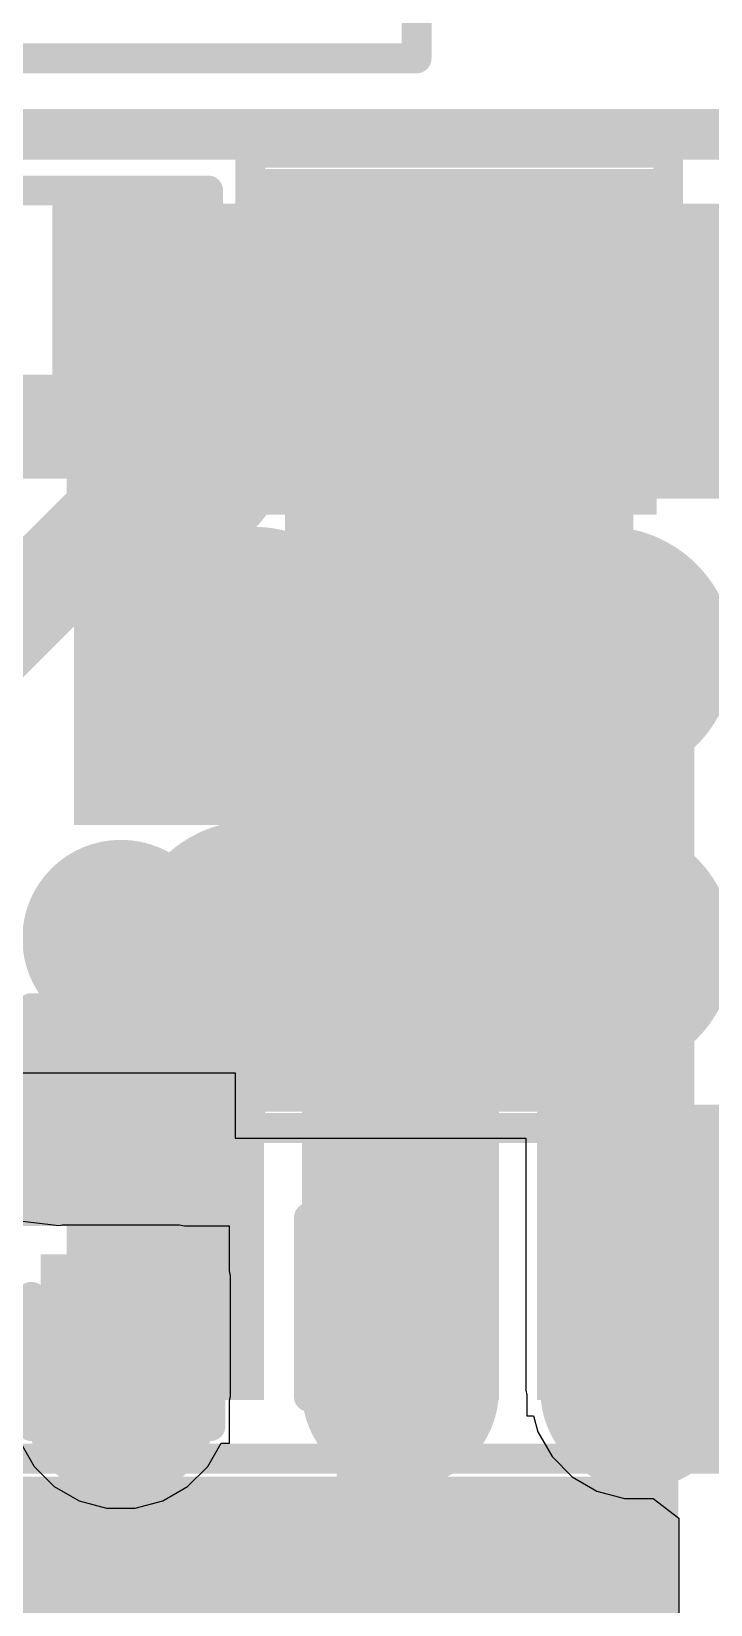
# Model space of a CAD drawing. Header units: millimetres. Extents: x -1.53 to 3.03, y -0.08 to 2.17.
# Drawn here: x 0.2595 to 0.3278, y 0.2056 to 0.3636 of the extents above; entities that cross this region are included whole.
import ezdxf

# ---------------------------------------------------------------- set-up
doc = ezdxf.new("R2010")
doc.units = ezdxf.units.MM
doc.header["$MEASUREMENT"] = 0
for name, color, linetype in [('BottomLayer', 5, 'Continuous'), ('BottomOverlay', 54, 'Continuous'), ('BottomPaste', 16, 'Continuous'), ('BottomSolder', 6, 'Continuous'), ('Mechanical2', 216, 'Continuous'), ('PadHoleLayer', 156, 'Continuous'), ('TopLayer', 1, 'Continuous'), ('TopOverlay', 2, 'Continuous'), ('TopPaste', 8, 'Continuous'), ('TopSolder', 216, 'Continuous'), ('ViaHoleLayer', 16, 'Continuous')]:
    doc.layers.add(name, color=color, linetype=linetype)

# ---------------------------------------------------------------- blocks, each defined once
blk = doc.blocks.new('DC_096_3')
at = {"layer": 'BottomSolder'}
h = blk.add_hatch(color=6, dxfattribs=at)
edge = h.paths.add_edge_path()
edge.add_arc((0.05512, 0.04905), 0.00197, 0, 360)
h = blk.add_hatch(color=6, dxfattribs=at)
edge = h.paths.add_edge_path()
edge.add_arc((0.05512, -0.03691), 0.00197, 0, 360)
at = {"layer": 'PadHoleLayer'}
h = blk.add_hatch(color=156, dxfattribs=at)
edge = h.paths.add_edge_path()
edge.add_arc((0.05512, 0.04905), 0.01614, 0, 360)
h = blk.add_hatch(color=156, dxfattribs=at)
edge = h.paths.add_edge_path()
edge.add_arc((0.05512, -0.03691), 0.01614, 0, 360)
at = {"layer": 'TopLayer'}
for points in [[(-0.08071, 0.08087), (-0.02953, 0.08087), (-0.02953, 0.01001), (-0.08071, 0.01001)], [(-0.08071, -0.02936), (-0.02953, -0.02936), (-0.02953, -0.06873), (-0.08071, -0.06873)]]:
    blk.add_hatch(color=1, dxfattribs=at).paths.add_polyline_path(points)
at = {"layer": 'TopPaste'}
for points in [[(-0.08071, 0.08087), (-0.02953, 0.08087), (-0.02953, 0.01001), (-0.08071, 0.01001)], [(-0.08071, -0.02936), (-0.02953, -0.02936), (-0.02953, -0.06873), (-0.08071, -0.06873)]]:
    blk.add_hatch(color=8, dxfattribs=at).paths.add_polyline_path(points)
at = {"layer": 'TopSolder'}
for points in [[(-0.08268, 0.08284), (-0.02756, 0.08284), (-0.02756, 0.00804), (-0.08268, 0.00804)], [(-0.08268, -0.02739), (-0.02756, -0.02739), (-0.02756, -0.0707), (-0.08268, -0.0707)]]:
    blk.add_hatch(color=216, dxfattribs=at).paths.add_polyline_path(points)
h = blk.add_hatch(color=216, dxfattribs=at)
edge = h.paths.add_edge_path()
edge.add_arc((0.05512, 0.04905), 0.00197, 0, 360)
h = blk.add_hatch(color=216, dxfattribs=at)
edge = h.paths.add_edge_path()
edge.add_arc((0.05512, -0.03691), 0.00197, 0, 360)
at = {"layer": 'TopOverlay'}
for points, const_width in [([(-0.08071, -0.06873), (-0.08071, 0.08087)], 0.003), ([(-0.02321, 0.04437), (-0.01821, 0.04937)], 0.00787), ([(-0.01821, 0.03937), (-0.01821, 0.04937)], 0.00787), ([(-0.01821, 0.03937), (-0.02321, 0.04437)], 0.00787)]:
    blk.add_lwpolyline(points, dxfattribs=dict(at, const_width=const_width))
for points, const_width in [([(-0.08146, 0.08087, 1), (-0.07996, 0.08087, 1)], 0.0015), ([(-0.02018, 0.04937, 1), (-0.01624, 0.04937, 1)], 0.00394), ([(-0.02018, 0.04937, 1), (-0.01624, 0.04937, 1)], 0.00394), ([(-0.02518, 0.04437, 1), (-0.02124, 0.04437, 1)], 0.00394), ([(-0.02518, 0.04437, 1), (-0.02124, 0.04437, 1)], 0.00394), ([(-0.02018, 0.03937, 1), (-0.01624, 0.03937, 1)], 0.00394), ([(-0.02018, 0.03937, 1), (-0.01624, 0.03937, 1)], 0.00394), ([(-0.08146, -0.06873, 1), (-0.07996, -0.06873, 1)], 0.0015)]:
    blk.add_lwpolyline(points, format="xyb", close=True, dxfattribs=dict(at, const_width=const_width))
blk = doc.blocks.new('F980J107MMAAXE_B_4')
at = {"layer": 'BottomLayer'}
for points in [[(-0.015, -0.0175), (-0.015, 0.0175), (0.015, 0.0175), (0.015, -0.0175)], [(0.045, -0.0175), (0.045, 0.0175), (0.075, 0.0175), (0.075, -0.0175)]]:
    blk.add_hatch(color=5, dxfattribs=at).paths.add_polyline_path(points)
at = {"layer": 'BottomPaste'}
for points in [[(-0.015, -0.0175), (-0.015, 0.0175), (0.015, 0.0175), (0.015, -0.0175)], [(0.045, -0.0175), (0.045, 0.0175), (0.075, 0.0175), (0.075, -0.0175)]]:
    blk.add_hatch(color=16, dxfattribs=at).paths.add_polyline_path(points)
at = {"layer": 'BottomSolder'}
for points in [[(-0.01736, -0.01986), (-0.01736, 0.01986), (0.01736, 0.01986), (0.01736, -0.01986)], [(0.04264, -0.01986), (0.04264, 0.01986), (0.07736, 0.01986), (0.07736, -0.01986)]]:
    blk.add_hatch(color=6, dxfattribs=at).paths.add_polyline_path(points)
at = {"layer": 'BottomOverlay', "const_width": 0.003}
for points in [[(-0.019, 0.021), (0.012, 0.021)], [(-0.019, 0.021), (-0.019, -0.021)], [(0.048, 0.021), (0.079, 0.021)], [(0.079, 0.021), (0.079, -0.021)], [(-0.019, -0.021), (0.012, -0.021)], [(0.048, -0.021), (0.079, -0.021)]]:
    blk.add_lwpolyline(points, dxfattribs=at)
at = {"layer": 'BottomOverlay', "const_width": 0.0015}
for points in [[(-0.01975, 0.021, 1), (-0.01825, 0.021, 1)], [(-0.01975, 0.021, 1), (-0.01825, 0.021, 1)], [(0.01125, 0.021, 1), (0.01275, 0.021, 1)], [(0.04725, 0.021, 1), (0.04875, 0.021, 1)], [(0.07825, 0.021, 1), (0.07975, 0.021, 1)], [(0.07825, 0.021, 1), (0.07975, 0.021, 1)], [(-0.01975, -0.021, 1), (-0.01825, -0.021, 1)], [(-0.01975, -0.021, 1), (-0.01825, -0.021, 1)], [(0.01125, -0.021, 1), (0.01275, -0.021, 1)], [(0.04725, -0.021, 1), (0.04875, -0.021, 1)], [(0.07825, -0.021, 1), (0.07975, -0.021, 1)], [(0.07825, -0.021, 1), (0.07975, -0.021, 1)]]:
    blk.add_lwpolyline(points, format="xyb", close=True, dxfattribs=at)
blk = doc.blocks.new('EYSHSNZWZ_8')
at = {"layer": 'TopLayer'}
for points in [[(-0.03248, 0.0561), (-0.02067, 0.0561), (-0.02067, 0.03445), (-0.03248, 0.03445)], [(-0.00886, 0.0561), (0.00295, 0.0561), (0.00295, 0.03445), (-0.00886, 0.03445)], [(0.01476, 0.0561), (0.02657, 0.0561), (0.02657, 0.03445), (0.01476, 0.03445)], [(-0.03248, -0.03445), (-0.02067, -0.03445), (-0.02067, -0.0561), (-0.03248, -0.0561)], [(-0.00886, -0.03445), (0.00295, -0.03445), (0.00295, -0.0561), (-0.00886, -0.0561)], [(0.01476, -0.03445), (0.02657, -0.03445), (0.02657, -0.0561), (0.01476, -0.0561)]]:
    blk.add_hatch(color=1, dxfattribs=at).paths.add_polyline_path(points)
h = blk.add_hatch(color=1, dxfattribs=at)
edge = h.paths.add_edge_path()
edge.add_arc((-0.01772, 0.01476), 0.00886, 0, 360)
h = blk.add_hatch(color=1, dxfattribs=at)
edge = h.paths.add_edge_path()
edge.add_arc((0.01772, 0.01476), 0.00886, 0, 360)
h = blk.add_hatch(color=1, dxfattribs=at)
edge = h.paths.add_edge_path()
edge.add_arc((-0.01772, -0.01476), 0.00886, 0, 360)
h = blk.add_hatch(color=1, dxfattribs=at)
edge = h.paths.add_edge_path()
edge.add_arc((0.01772, -0.01476), 0.00886, 0, 360)
at = {"layer": 'TopPaste'}
for points in [[(-0.03248, 0.0561), (-0.02067, 0.0561), (-0.02067, 0.03445), (-0.03248, 0.03445)], [(-0.00886, 0.0561), (0.00295, 0.0561), (0.00295, 0.03445), (-0.00886, 0.03445)], [(0.01476, 0.0561), (0.02657, 0.0561), (0.02657, 0.03445), (0.01476, 0.03445)], [(-0.03249, 0.03661), (-0.02068, 0.03661), (-0.02068, 0.05394), (-0.03249, 0.05394)], [(-0.00886, 0.03661), (0.00295, 0.03661), (0.00295, 0.05394), (-0.00886, 0.05394)], [(0.01476, 0.03662), (0.02657, 0.03662), (0.02657, 0.05394), (0.01476, 0.05394)], [(-0.03248, -0.03445), (-0.02067, -0.03445), (-0.02067, -0.0561), (-0.03248, -0.0561)], [(-0.00886, -0.03445), (0.00295, -0.03445), (0.00295, -0.0561), (-0.00886, -0.0561)], [(0.01476, -0.03445), (0.02657, -0.03445), (0.02657, -0.0561), (0.01476, -0.0561)], [(-0.03249, -0.05394), (-0.02068, -0.05394), (-0.02068, -0.03661), (-0.03249, -0.03661)], [(-0.00886, -0.05394), (0.00295, -0.05394), (0.00295, -0.03661), (-0.00886, -0.03661)], [(0.01476, -0.05393), (0.02657, -0.05393), (0.02657, -0.03661), (0.01476, -0.03661)]]:
    blk.add_hatch(color=8, dxfattribs=at).paths.add_polyline_path(points)
h = blk.add_hatch(color=8, dxfattribs=at)
edge = h.paths.add_edge_path()
edge.add_arc((-0.01772, 0.01476), 0.00886, 0, 360)
h = blk.add_hatch(color=8, dxfattribs=at)
edge = h.paths.add_edge_path()
edge.add_arc((0.01772, 0.01476), 0.00886, 0, 360)
h = blk.add_hatch(color=8, dxfattribs=at)
edge = h.paths.add_edge_path()
edge.add_arc((-0.01772, -0.01476), 0.00886, 0, 360)
h = blk.add_hatch(color=8, dxfattribs=at)
edge = h.paths.add_edge_path()
edge.add_arc((0.01772, -0.01476), 0.00886, 0, 360)
at = {"layer": 'TopSolder'}
for points in [[(-0.03648, 0.0601), (-0.01667, 0.0601), (-0.01667, 0.03045), (-0.03648, 0.03045)], [(-0.01286, 0.0601), (0.00695, 0.0601), (0.00695, 0.03045), (-0.01286, 0.03045)], [(0.01076, 0.0601), (0.03057, 0.0601), (0.03057, 0.03045), (0.01076, 0.03045)], [(-0.03648, -0.03045), (-0.01667, -0.03045), (-0.01667, -0.0601), (-0.03648, -0.0601)], [(-0.01286, -0.03045), (0.00695, -0.03045), (0.00695, -0.0601), (-0.01286, -0.0601)], [(0.01076, -0.03045), (0.03057, -0.03045), (0.03057, -0.0601), (0.01076, -0.0601)]]:
    blk.add_hatch(color=216, dxfattribs=at).paths.add_polyline_path(points)
h = blk.add_hatch(color=216, dxfattribs=at)
edge = h.paths.add_edge_path()
edge.add_arc((-0.01772, 0.01476), 0.01286, 0, 360)
h = blk.add_hatch(color=216, dxfattribs=at)
edge = h.paths.add_edge_path()
edge.add_arc((0.01772, 0.01476), 0.01286, 0, 360)
h = blk.add_hatch(color=216, dxfattribs=at)
edge = h.paths.add_edge_path()
edge.add_arc((-0.01772, -0.01476), 0.01286, 0, 360)
h = blk.add_hatch(color=216, dxfattribs=at)
edge = h.paths.add_edge_path()
edge.add_arc((0.01772, -0.01476), 0.01286, 0, 360)
at = {"layer": 'TopOverlay', "const_width": 0.003}
for points in [[(-0.17, 0.066), (0.17, 0.066)], [(-0.17, -0.066), (0.17, -0.066)]]:
    blk.add_lwpolyline(points, dxfattribs=at)
at = {"layer": 'TopPaste'}
for points, const_width in [([(-0.01378, 0.01476, 1), (-0.02165, 0.01476, 1)], 0.00787), ([(0.02165, 0.01476, 1), (0.01378, 0.01476, 1)], 0.00787), ([(-0.02362, 0.01476, 1), (-0.01969, 0.01476, 1)], 0.00394), ([(-0.01575, 0.01476, 1), (-0.01181, 0.01476, 1)], 0.00394), ([(0.01181, 0.01476, 1), (0.01575, 0.01476, 1)], 0.00394), ([(0.01969, 0.01476, 1), (0.02362, 0.01476, 1)], 0.00394), ([(-0.01378, -0.01476, 1), (-0.02165, -0.01476, 1)], 0.00787), ([(0.02165, -0.01476, 1), (0.01378, -0.01476, 1)], 0.00787), ([(-0.02362, -0.01476, 1), (-0.01969, -0.01476, 1)], 0.00394), ([(-0.01575, -0.01476, 1), (-0.01181, -0.01476, 1)], 0.00394), ([(0.01181, -0.01476, 1), (0.01575, -0.01476, 1)], 0.00394), ([(0.01969, -0.01476, 1), (0.02362, -0.01476, 1)], 0.00394)]:
    blk.add_lwpolyline(points, format="xyb", close=True, dxfattribs=dict(at, const_width=const_width))
blk = doc.blocks.new('DFN_6_EP_2_2__B_10')
at = {"layer": 'BottomLayer'}
for points in [[(-0.01102, 0.02697), (0.01102, 0.02697), (0.01102, -0.02697), (-0.01102, -0.02697)], [(-0.04793, 0.02559), (-0.02431, 0.02559), (-0.02431, 0.01378), (-0.04793, 0.01378)], [(0.02431, 0.02559), (0.04793, 0.02559), (0.04793, 0.01378), (0.02431, 0.01378)], [(-0.04793, 0.00591), (-0.02431, 0.00591), (-0.02431, -0.00591), (-0.04793, -0.00591)], [(0.02431, 0.00591), (0.04793, 0.00591), (0.04793, -0.00591), (0.02431, -0.00591)], [(-0.04793, -0.01378), (-0.02431, -0.01378), (-0.02431, -0.02559), (-0.04793, -0.02559)], [(0.02431, -0.01378), (0.04793, -0.01378), (0.04793, -0.02559), (0.02431, -0.02559)]]:
    blk.add_hatch(color=5, dxfattribs=at).paths.add_polyline_path(points)
at = {"layer": 'BottomPaste'}
for points in [[(-0.01102, 0.02697), (0.01102, 0.02697), (0.01102, -0.02697), (-0.01102, -0.02697)], [(-0.04793, 0.02559), (-0.02431, 0.02559), (-0.02431, 0.01378), (-0.04793, 0.01378)], [(0.02431, 0.02559), (0.04793, 0.02559), (0.04793, 0.01378), (0.02431, 0.01378)], [(-0.04793, 0.00591), (-0.02431, 0.00591), (-0.02431, -0.00591), (-0.04793, -0.00591)], [(0.02431, 0.00591), (0.04793, 0.00591), (0.04793, -0.00591), (0.02431, -0.00591)], [(-0.04793, -0.01378), (-0.02431, -0.01378), (-0.02431, -0.02559), (-0.04793, -0.02559)], [(0.02431, -0.01378), (0.04793, -0.01378), (0.04793, -0.02559), (0.02431, -0.02559)]]:
    blk.add_hatch(color=16, dxfattribs=at).paths.add_polyline_path(points)
at = {"layer": 'BottomSolder'}
for points in [[(-0.01502, 0.03097), (0.01502, 0.03097), (0.01502, -0.03097), (-0.01502, -0.03097)], [(-0.05193, 0.02959), (-0.02031, 0.02959), (-0.02031, 0.00978), (-0.05193, 0.00978)], [(0.02031, 0.02959), (0.05193, 0.02959), (0.05193, 0.00978), (0.02031, 0.00978)], [(-0.05193, 0.00991), (-0.02031, 0.00991), (-0.02031, -0.00991), (-0.05193, -0.00991)], [(0.02031, 0.00991), (0.05193, 0.00991), (0.05193, -0.00991), (0.02031, -0.00991)], [(-0.05193, -0.00978), (-0.02031, -0.00978), (-0.02031, -0.02959), (-0.05193, -0.02959)], [(0.02031, -0.00978), (0.05193, -0.00978), (0.05193, -0.02959), (0.02031, -0.02959)]]:
    blk.add_hatch(color=6, dxfattribs=at).paths.add_polyline_path(points)
at = {"layer": 'BottomOverlay', "const_width": 0.003}
for points in [[(-0.03937, 0.03137), (-0.03937, 0.03937)], [(-0.03937, 0.03937), (0.03937, 0.03937)], [(0.03937, 0.03137), (0.03937, 0.03937)], [(-0.03937, -0.03937), (-0.03937, -0.03137)], [(0.03937, -0.03937), (0.03937, -0.03137)], [(-0.03937, -0.03937), (0.03937, -0.03937)]]:
    blk.add_lwpolyline(points, dxfattribs=at)
at = {"layer": 'BottomOverlay', "const_width": 0.0015}
for points in [[(-0.04012, 0.03937, 1), (-0.03862, 0.03937, 1)], [(-0.04012, 0.03937, 1), (-0.03862, 0.03937, 1)], [(0.03862, 0.03937, 1), (0.04012, 0.03937, 1)], [(0.03862, 0.03937, 1), (0.04012, 0.03937, 1)], [(-0.04012, 0.03137, 1), (-0.03862, 0.03137, 1)], [(0.03862, 0.03137, 1), (0.04012, 0.03137, 1)], [(-0.04012, -0.03137, 1), (-0.03862, -0.03137, 1)], [(0.03862, -0.03137, 1), (0.04012, -0.03137, 1)], [(-0.04012, -0.03937, 1), (-0.03862, -0.03937, 1)], [(-0.04012, -0.03937, 1), (-0.03862, -0.03937, 1)], [(0.03862, -0.03937, 1), (0.04012, -0.03937, 1)], [(0.03862, -0.03937, 1), (0.04012, -0.03937, 1)]]:
    blk.add_lwpolyline(points, format="xyb", close=True, dxfattribs=at)
blk = doc.blocks.new('R___0201_B_18')
at = {"layer": 'BottomLayer'}
for points in [[(-0.01614, 0.00728), (-0.00551, 0.00728), (-0.00551, -0.00728), (-0.01614, -0.00728)], [(0.00551, 0.00728), (0.01614, 0.00728), (0.01614, -0.00728), (0.00551, -0.00728)]]:
    blk.add_hatch(color=5, dxfattribs=at).paths.add_polyline_path(points)
at = {"layer": 'BottomPaste'}
for points in [[(-0.01614, 0.00728), (-0.00551, 0.00728), (-0.00551, -0.00728), (-0.01614, -0.00728)], [(0.00551, 0.00728), (0.01614, 0.00728), (0.01614, -0.00728), (0.00551, -0.00728)]]:
    blk.add_hatch(color=16, dxfattribs=at).paths.add_polyline_path(points)
at = {"layer": 'BottomSolder'}
for points in [[(-0.01831, 0.00945), (-0.00335, 0.00945), (-0.00335, -0.00945), (-0.01831, -0.00945)], [(0.00335, 0.00945), (0.01831, 0.00945), (0.01831, -0.00945), (0.00335, -0.00945)]]:
    blk.add_hatch(color=6, dxfattribs=at).paths.add_polyline_path(points)
at = {"layer": 'BottomOverlay', "const_width": 0.003}
for points in [[(-0.019, -0.01), (-0.019, 0.01)], [(-0.019, 0.01), (0.019, 0.01)], [(0.019, -0.01), (0.019, 0.01)], [(-0.019, -0.01), (0.019, -0.01)]]:
    blk.add_lwpolyline(points, dxfattribs=at)
at = {"layer": 'BottomOverlay', "const_width": 0.0015}
for points in [[(-0.01975, 0.01, 1), (-0.01825, 0.01, 1)], [(-0.01975, 0.01, 1), (-0.01825, 0.01, 1)], [(0.01825, 0.01, 1), (0.01975, 0.01, 1)], [(0.01825, 0.01, 1), (0.01975, 0.01, 1)], [(-0.01975, -0.01, 1), (-0.01825, -0.01, 1)], [(-0.01975, -0.01, 1), (-0.01825, -0.01, 1)], [(0.01825, -0.01, 1), (0.01975, -0.01, 1)], [(0.01825, -0.01, 1), (0.01975, -0.01, 1)]]:
    blk.add_lwpolyline(points, format="xyb", close=True, dxfattribs=at)
blk = doc.blocks.new('CAP_0201_B_39')
at = {"layer": 'BottomLayer'}
for points in [[(-0.01772, 0.00591), (-0.00591, 0.00591), (-0.00591, -0.00591), (-0.01772, -0.00591)], [(0.00591, 0.00591), (0.01772, 0.00591), (0.01772, -0.00591), (0.00591, -0.00591)]]:
    blk.add_hatch(color=5, dxfattribs=at).paths.add_polyline_path(points)
at = {"layer": 'BottomPaste'}
for points in [[(-0.01772, 0.00591), (-0.00591, 0.00591), (-0.00591, -0.00591), (-0.01772, -0.00591)], [(0.00591, 0.00591), (0.01772, 0.00591), (0.01772, -0.00591), (0.00591, -0.00591)]]:
    blk.add_hatch(color=16, dxfattribs=at).paths.add_polyline_path(points)
at = {"layer": 'BottomSolder'}
for points in [[(-0.01988, 0.00807), (-0.00374, 0.00807), (-0.00374, -0.00807), (-0.01988, -0.00807)], [(0.00374, 0.00807), (0.01988, 0.00807), (0.01988, -0.00807), (0.00374, -0.00807)]]:
    blk.add_hatch(color=6, dxfattribs=at).paths.add_polyline_path(points)
at = {"layer": 'BottomOverlay', "const_width": 0.003}
for points in [[(-0.021, -0.009), (-0.021, 0.009)], [(-0.008, 0.009), (-0.021, 0.009)], [(0.021, 0.009), (0.008, 0.009)], [(0.021, -0.009), (0.021, 0.009)], [(-0.008, -0.009), (-0.021, -0.009)], [(0.021, -0.009), (0.008, -0.009)]]:
    blk.add_lwpolyline(points, dxfattribs=at)
at = {"layer": 'BottomOverlay', "const_width": 0.0015}
for points in [[(-0.02175, 0.009, 1), (-0.02025, 0.009, 1)], [(-0.02175, 0.009, 1), (-0.02025, 0.009, 1)], [(-0.00875, 0.009, 1), (-0.00725, 0.009, 1)], [(0.00725, 0.009, 1), (0.00875, 0.009, 1)], [(0.02025, 0.009, 1), (0.02175, 0.009, 1)], [(0.02025, 0.009, 1), (0.02175, 0.009, 1)], [(-0.02175, -0.009, 1), (-0.02025, -0.009, 1)], [(-0.02175, -0.009, 1), (-0.02025, -0.009, 1)], [(-0.00875, -0.009, 1), (-0.00725, -0.009, 1)], [(0.00725, -0.009, 1), (0.00875, -0.009, 1)], [(0.02025, -0.009, 1), (0.02175, -0.009, 1)], [(0.02025, -0.009, 1), (0.02175, -0.009, 1)]]:
    blk.add_lwpolyline(points, format="xyb", close=True, dxfattribs=at)
blk = doc.blocks.new('CAP_0201_B_40')
at = {"layer": 'BottomLayer'}
for points in [[(-0.01772, 0.00591), (-0.00591, 0.00591), (-0.00591, -0.00591), (-0.01772, -0.00591)], [(0.00591, 0.00591), (0.01772, 0.00591), (0.01772, -0.00591), (0.00591, -0.00591)]]:
    blk.add_hatch(color=5, dxfattribs=at).paths.add_polyline_path(points)
at = {"layer": 'BottomPaste'}
for points in [[(-0.01772, 0.00591), (-0.00591, 0.00591), (-0.00591, -0.00591), (-0.01772, -0.00591)], [(0.00591, 0.00591), (0.01772, 0.00591), (0.01772, -0.00591), (0.00591, -0.00591)]]:
    blk.add_hatch(color=16, dxfattribs=at).paths.add_polyline_path(points)
at = {"layer": 'BottomSolder'}
for points in [[(-0.01988, 0.00807), (-0.00374, 0.00807), (-0.00374, -0.00807), (-0.01988, -0.00807)], [(0.00374, 0.00807), (0.01988, 0.00807), (0.01988, -0.00807), (0.00374, -0.00807)]]:
    blk.add_hatch(color=6, dxfattribs=at).paths.add_polyline_path(points)
at = {"layer": 'BottomOverlay', "const_width": 0.003}
for points in [[(-0.021, -0.009), (-0.021, 0.009)], [(-0.021, 0.009), (-0.008, 0.009)], [(0.008, 0.009), (0.021, 0.009)], [(0.021, -0.009), (0.021, 0.009)], [(-0.021, -0.009), (-0.008, -0.009)], [(0.008, -0.009), (0.021, -0.009)]]:
    blk.add_lwpolyline(points, dxfattribs=at)
at = {"layer": 'BottomOverlay', "const_width": 0.0015}
for points in [[(-0.02175, 0.009, 1), (-0.02025, 0.009, 1)], [(-0.02175, 0.009, 1), (-0.02025, 0.009, 1)], [(-0.00875, 0.009, 1), (-0.00725, 0.009, 1)], [(0.00725, 0.009, 1), (0.00875, 0.009, 1)], [(0.02025, 0.009, 1), (0.02175, 0.009, 1)], [(0.02025, 0.009, 1), (0.02175, 0.009, 1)], [(-0.02175, -0.009, 1), (-0.02025, -0.009, 1)], [(-0.02175, -0.009, 1), (-0.02025, -0.009, 1)], [(-0.00875, -0.009, 1), (-0.00725, -0.009, 1)], [(0.00725, -0.009, 1), (0.00875, -0.009, 1)], [(0.02025, -0.009, 1), (0.02175, -0.009, 1)], [(0.02025, -0.009, 1), (0.02175, -0.009, 1)]]:
    blk.add_lwpolyline(points, format="xyb", close=True, dxfattribs=at)

msp = doc.modelspace()

# ---------------------------------------------------------------- hatches: boundary and pattern name
at = {"layer": 'BottomLayer'}
for points in [[(0.28503, 0.30626), (0.32003, 0.30626), (0.32003, 0.34745), (0.28503, 0.34745)], [(0.26381, 0.28745), (0.27444, 0.28745), (0.27444, 0.34493), (0.26381, 0.34493)], [(0.18442, 0.31869), (0.27444, 0.31869), (0.27444, 0.32669), (0.18442, 0.32669)], [(0.26381, 0.28391), (0.32615, 0.28391), (0.32615, 0.29743), (0.26381, 0.29743)], [(0.31434, 0.22713), (0.32615, 0.22713), (0.32615, 0.28745), (0.31434, 0.28745)], [(0.26263, 0.25741), (0.27444, 0.25741), (0.27444, 0.2725), (0.26263, 0.2725)], [(0.25622, 0.2436), (0.28003, 0.2436), (0.28003, 0.259), (0.25622, 0.259)], [(0.26263, 0.2265), (0.27444, 0.2265), (0.27444, 0.2386), (0.26263, 0.2386)]]:
    msp.add_hatch(color=5, dxfattribs=at).paths.add_polyline_path(points)
h = msp.add_hatch(color=5, dxfattribs=at)
edge = h.paths.add_edge_path()
edge.add_arc((0.29694, 0.31345), 0.00591, 0, 360)
h = msp.add_hatch(color=5, dxfattribs=at)
edge = h.paths.add_edge_path()
edge.add_arc((0.26854, 0.2725), 0.00591, 0, 360)
h = msp.add_hatch(color=5, dxfattribs=at)
edge = h.paths.add_edge_path()
edge.add_arc((0.32059, 0.22713), 0.00591, 0, 360)
h = msp.add_hatch(color=5, dxfattribs=at)
edge = h.paths.add_edge_path()
edge.add_arc((0.26854, 0.22616), 0.00591, 0, 360)
at = {"layer": 'BottomSolder'}
h = msp.add_hatch(color=6, dxfattribs=at)
edge = h.paths.add_edge_path()
edge.add_arc((0.29694, 0.31345), 0.00991, 0, 360)
h = msp.add_hatch(color=6, dxfattribs=at)
edge = h.paths.add_edge_path()
edge.add_arc((0.26854, 0.2725), 0.00991, 0, 360)
h = msp.add_hatch(color=6, dxfattribs=at)
edge = h.paths.add_edge_path()
edge.add_arc((0.26854, 0.22616), 0.00991, 0, 360)
h = msp.add_hatch(color=6, dxfattribs=at)
edge = h.paths.add_edge_path()
edge.add_arc((0.32059, 0.22713), 0.00991, 0, 360)
at = {"layer": 'TopLayer'}
for points in [[(0.2671, 0.32069), (0.28153, 0.32069), (0.28153, 0.34234), (0.2671, 0.34234)], [(0.29072, 0.32327), (0.32615, 0.32327), (0.32615, 0.33987), (0.29072, 0.33987)], [(0.2907, 0.22085), (0.30261, 0.22085), (0.30261, 0.25183), (0.2907, 0.25183)], [(0.31432, 0.22085), (0.32623, 0.22085), (0.32623, 0.25183), (0.31432, 0.25183)], [(0.24347, 0.16501), (0.3227, 0.16501), (0.3227, 0.21652), (0.24347, 0.21652)]]:
    msp.add_hatch(color=1, dxfattribs=at).paths.add_polyline_path(points)
h = msp.add_hatch(color=1, dxfattribs=at)
edge = h.paths.add_edge_path()
edge.add_arc((0.275, 0.32069), 0.00591, 0, 360)
h = msp.add_hatch(color=1, dxfattribs=at)
edge = h.paths.add_edge_path()
edge.add_arc((0.28186, 0.301), 0.00591, 0, 360)
h = msp.add_hatch(color=1, dxfattribs=at)
edge = h.paths.add_edge_path()
edge.add_arc((0.30229, 0.301), 0.00591, 0, 360)
h = msp.add_hatch(color=1, dxfattribs=at)
edge = h.paths.add_edge_path()
edge.add_arc((0.2833, 0.27136), 0.00591, 0, 360)
h = msp.add_hatch(color=1, dxfattribs=at)
edge = h.paths.add_edge_path()
edge.add_arc((0.31747, 0.2713), 0.00591, 0, 360)
h = msp.add_hatch(color=1, dxfattribs=at)
edge = h.paths.add_edge_path()
edge.add_arc((0.29662, 0.22713), 0.00591, 0, 360)
h = msp.add_hatch(color=1, dxfattribs=at)
edge = h.paths.add_edge_path()
edge.add_arc((0.32059, 0.22713), 0.00591, 0, 360)
at = {"layer": 'TopSolder'}
h = msp.add_hatch(color=216, dxfattribs=at)
edge = h.paths.add_edge_path()
edge.add_arc((0.275, 0.32069), 0.00991, 0, 360)
h = msp.add_hatch(color=216, dxfattribs=at)
edge = h.paths.add_edge_path()
edge.add_arc((0.28186, 0.301), 0.00991, 0, 360)
h = msp.add_hatch(color=216, dxfattribs=at)
edge = h.paths.add_edge_path()
edge.add_arc((0.30229, 0.301), 0.00991, 0, 360)
h = msp.add_hatch(color=216, dxfattribs=at)
edge = h.paths.add_edge_path()
edge.add_arc((0.2833, 0.27136), 0.00991, 0, 360)
h = msp.add_hatch(color=216, dxfattribs=at)
edge = h.paths.add_edge_path()
edge.add_arc((0.31747, 0.2713), 0.00991, 0, 360)
h = msp.add_hatch(color=216, dxfattribs=at)
edge = h.paths.add_edge_path()
edge.add_arc((0.29662, 0.22713), 0.00991, 0, 360)
h = msp.add_hatch(color=216, dxfattribs=at)
edge = h.paths.add_edge_path()
edge.add_arc((0.32059, 0.22713), 0.00991, 0, 360)
at = {"layer": 'ViaHoleLayer'}
h = msp.add_hatch(color=16, dxfattribs=at)
edge = h.paths.add_edge_path()
edge.add_arc((0.275, 0.32069), 0.00295, 0, 360)
h = msp.add_hatch(color=16, dxfattribs=at)
edge = h.paths.add_edge_path()
edge.add_arc((0.29694, 0.31345), 0.00295, 0, 360)
h = msp.add_hatch(color=16, dxfattribs=at)
edge = h.paths.add_edge_path()
edge.add_arc((0.28186, 0.301), 0.00295, 0, 360)
h = msp.add_hatch(color=16, dxfattribs=at)
edge = h.paths.add_edge_path()
edge.add_arc((0.30229, 0.301), 0.00295, 0, 360)
h = msp.add_hatch(color=16, dxfattribs=at)
edge = h.paths.add_edge_path()
edge.add_arc((0.26854, 0.2725), 0.00295, 0, 360)
h = msp.add_hatch(color=16, dxfattribs=at)
edge = h.paths.add_edge_path()
edge.add_arc((0.2833, 0.27136), 0.00295, 0, 360)
h = msp.add_hatch(color=16, dxfattribs=at)
edge = h.paths.add_edge_path()
edge.add_arc((0.31747, 0.2713), 0.00295, 0, 360)
h = msp.add_hatch(color=16, dxfattribs=at)
edge = h.paths.add_edge_path()
edge.add_arc((0.29662, 0.22713), 0.00295, 0, 360)
h = msp.add_hatch(color=16, dxfattribs=at)
edge = h.paths.add_edge_path()
edge.add_arc((0.32059, 0.22713), 0.00295, 0, 360)
h = msp.add_hatch(color=16, dxfattribs=at)
edge = h.paths.add_edge_path()
edge.add_arc((0.26854, 0.22616), 0.00295, 0, 360)

# ---------------------------------------------------------------- linework, layer by layer
at = {"layer": 'BottomLayer'}
for p, q in [((0.25695, 0.259), (0.28003, 0.259)), ((0.28003, 0.259), (0.28003, 0.25245)), ((0.28003, 0.25245), (0.30924, 0.25245)), ((0.30924, 0.25245), (0.30924, 0.22713)), ((0.26229, 0.24363), (0.25754, 0.24419)), ((0.26263, 0.2437), (0.26229, 0.24363)), ((0.27444, 0.2437), (0.26263, 0.2437)), ((0.27493, 0.2436), (0.27444, 0.2437)), ((0.27944, 0.2436), (0.27493, 0.2436)), ((0.27944, 0.23909), (0.27944, 0.2436)), ((0.27954, 0.2386), (0.27944, 0.23909)), ((0.27954, 0.2265), (0.27954, 0.2386)), ((0.27944, 0.22601), (0.27954, 0.2265)), ((0.27944, 0.22179), (0.27944, 0.22601)), ((0.30924, 0.22713), (0.30934, 0.22664)), ((0.30934, 0.22664), (0.30934, 0.22455)), ((0.30934, 0.22455), (0.30999, 0.22455)), ((0.30999, 0.22455), (0.31043, 0.22292)), ((0.31043, 0.22292), (0.31186, 0.22044)), ((0.25847, 0.22179), (0.25981, 0.21946)), ((0.27726, 0.21946), (0.27861, 0.22179)), ((0.27861, 0.22179), (0.27944, 0.22179)), ((0.31186, 0.22044), (0.31389, 0.21841)), ((0.25981, 0.21946), (0.26184, 0.21743)), ((0.27523, 0.21743), (0.27726, 0.21946)), ((0.31389, 0.21841), (0.31638, 0.21697)), ((0.26184, 0.21743), (0.26433, 0.21599)), ((0.27274, 0.21599), (0.27523, 0.21743)), ((0.31638, 0.21697), (0.31915, 0.21623)), ((0.26433, 0.21599), (0.2671, 0.21525)), ((0.2671, 0.21525), (0.26997, 0.21525)), ((0.26997, 0.21525), (0.27274, 0.21599)), ((0.31915, 0.21623), (0.32203, 0.21623)), ((0.32203, 0.21623), (0.32461, 0.21425)), ((0.32461, 0.21425), (0.32461, 0.00834))]:
    msp.add_line(p, q, dxfattribs=at)
for points, const_width in [([(0.26912, 0.33568), (0.26912, 0.33765)], 0.007), ([(0.26854, 0.25741), (0.26854, 0.2725)], 0.003), ([(0.30003, 0.26845), (0.30379, 0.26845)], 0.007), ([(0.31729, 0.23743), (0.31729, 0.25495)], 0.003), ([(0.29172, 0.21684), (0.29172, 0.23545)], 0.003), ([(0.26476, 0.18988), (0.29172, 0.21684)], 0.003)]:
    msp.add_lwpolyline(points, dxfattribs=dict(at, const_width=const_width))
for points, const_width in [([(0.26737, 0.33765, 1), (0.27087, 0.33765, 1)], 0.0035), ([(0.26737, 0.33568, 1), (0.27087, 0.33568, 1)], 0.0035), ([(0.26779, 0.2725, 1), (0.26929, 0.2725, 1)], 0.0015), ([(0.29828, 0.26845, 1), (0.30178, 0.26845, 1)], 0.0035), ([(0.30204, 0.26845, 1), (0.30554, 0.26845, 1)], 0.0035), ([(0.26779, 0.25741, 1), (0.26929, 0.25741, 1)], 0.0015), ([(0.31654, 0.25495, 1), (0.31804, 0.25495, 1)], 0.0015), ([(0.31654, 0.23743, 1), (0.31804, 0.23743, 1)], 0.0015), ([(0.29097, 0.23545, 1), (0.29247, 0.23545, 1)], 0.0015), ([(0.29097, 0.21684, 1), (0.29247, 0.21684, 1)], 0.0015), ([(0.29097, 0.21684, 1), (0.29247, 0.21684, 1)], 0.0015)]:
    msp.add_lwpolyline(points, format="xyb", close=True, dxfattribs=dict(at, const_width=const_width))
at = {"layer": 'Mechanical2', "const_width": 0.003}
for points in [[(0.29825, 0.36092), (0.29825, 0.50734)], [(0.24275, 0.36092), (0.29825, 0.36092)], [(0.24275, 0.35433), (0.29533, 0.35433)], [(0.29533, 0.35433), (0.47244, 0.35433)]]:
    msp.add_lwpolyline(points, dxfattribs=at)
at = {"layer": 'Mechanical2', "const_width": 0.0015}
for points in [[(0.2975, 0.36092, 1), (0.299, 0.36092, 1)], [(0.2975, 0.36092, 1), (0.299, 0.36092, 1)], [(0.29458, 0.35433, 1), (0.29608, 0.35433, 1)], [(0.29458, 0.35433, 1), (0.29608, 0.35433, 1)]]:
    msp.add_lwpolyline(points, format="xyb", close=True, dxfattribs=at)
at = {"layer": 'TopLayer'}
for points, const_width in [([(0.273, 0.33151), (0.273, 0.33643)], 0.003), ([(0.27265, 0.32034), (0.273, 0.32069)], 0.01), ([(0.24006, 0.28714), (0.27265, 0.31974)], 0.01), ([(0.27265, 0.31974), (0.27265, 0.32034)], 0.01), ([(0.30229, 0.301), (0.31729, 0.301)], 0.01)]:
    msp.add_lwpolyline(points, dxfattribs=dict(at, const_width=const_width))
for points, const_width in [([(0.27225, 0.33643, 1), (0.27375, 0.33643, 1)], 0.0015), ([(0.27225, 0.33151, 1), (0.27375, 0.33151, 1)], 0.0015), ([(0.2705, 0.32069, 1), (0.2755, 0.32069, 1)], 0.005), ([(0.27015, 0.32034, 1), (0.27515, 0.32034, 1)], 0.005), ([(0.27015, 0.32034, 1), (0.27515, 0.32034, 1)], 0.005), ([(0.27015, 0.31974, 1), (0.27515, 0.31974, 1)], 0.005), ([(0.27015, 0.31974, 1), (0.27515, 0.31974, 1)], 0.005), ([(0.29979, 0.301, 1), (0.30479, 0.301, 1)], 0.005), ([(0.31479, 0.301, 1), (0.31979, 0.301, 1)], 0.005)]:
    msp.add_lwpolyline(points, format="xyb", close=True, dxfattribs=dict(at, const_width=const_width))
at = {"layer": 'TopOverlay', "const_width": 0.003}
msp.add_lwpolyline([(0.32261, 0), (0.32261, 0.21646)], dxfattribs=at)
at = {"layer": 'TopOverlay', "const_width": 0.0015}
msp.add_lwpolyline([(0.32186, 0.21646, 1), (0.32336, 0.21646, 1)], format="xyb", close=True, dxfattribs=at)

# ---------------------------------------------------------------- block references
for name, p in [('EYSHSNZWZ_8', (0.29958, 0.28624)), ('R___0201_B_18', (0.2583, 0.33765)), ('CAP_0201_B_40', (0.30843, 0.23545)), ('DFN_6_EP_2_2__B_10', (0.26476, 0.17393))]:
    msp.add_blockref(name, p)
for name, p, rotation in [('F980J107MMAAXE_B_4', (0.30253, 0.27245), 90), ('CAP_0201_B_39', (0.26854, 0.2445), 270), ('DC_096_3', (0.24173, 0.13575), 270)]:
    msp.add_blockref(name, p, dxfattribs=dict(rotation=rotation))

doc.saveas('drawing.dxf')
